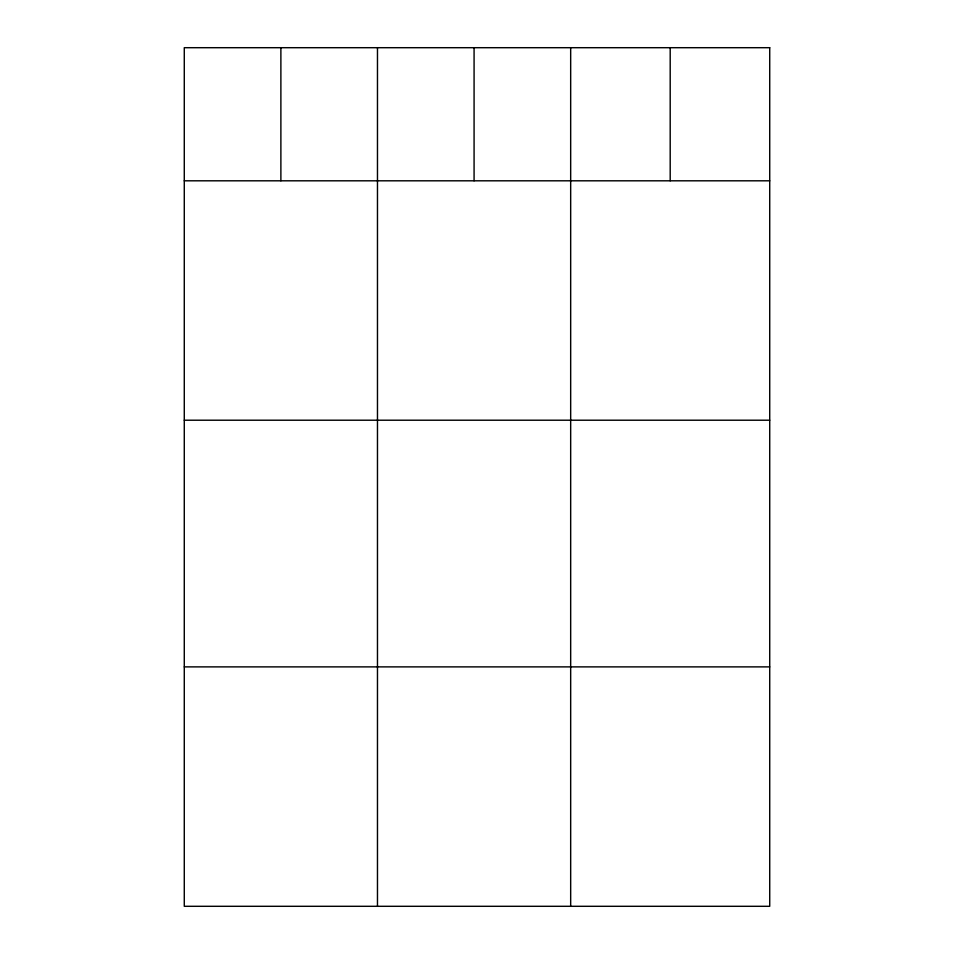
<?xml version="1.0" encoding="UTF-8"?>
<svg xmlns="http://www.w3.org/2000/svg" width="954" height="954" viewBox="0 0 954 954"><rect width="100%" height="100%" fill="white"/><g stroke="black" fill="none" stroke-linecap="round" stroke-linejoin="round"><path stroke-width="1.43" d="M184.277 180.807L769.723 180.807M184.277 420.213L769.723 420.213M184.277 666.882L769.723 666.882M670.197 47.7L670.197 180.807M570.671 47.7L570.671 906.3M474.078 47.7L474.078 180.807M377.474 47.7L377.474 906.3M280.881 47.7L280.881 180.807M769.723 47.7L184.277 47.7L184.277 906.3L769.723 906.3L769.723 47.7"/></g></svg>
